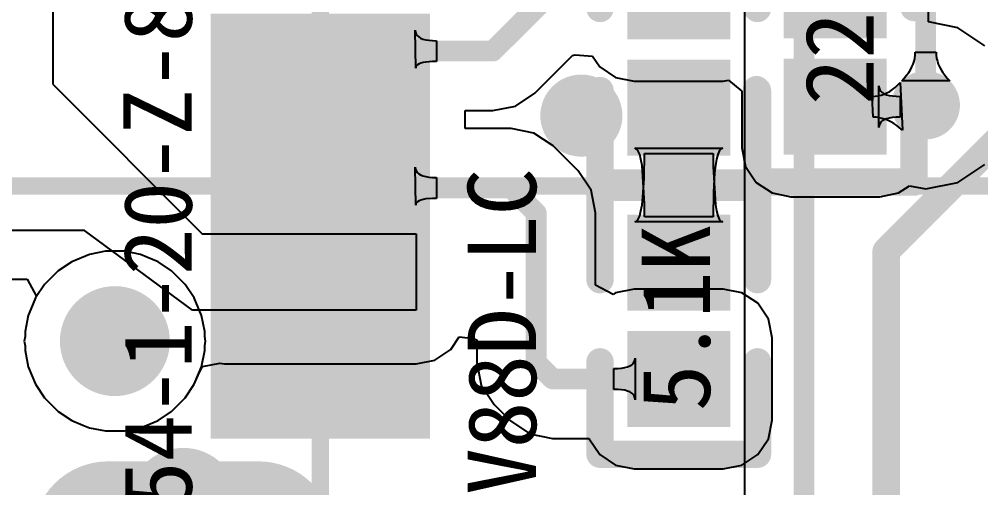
# Model space of a CAD drawing. Header units: millimetres. Extents: x -30 to 3.5, y -1.1 to 91.3.
# Drawn here: x -24.86 to -17.84, y 5.26 to 8.68 of the extents above; entities that cross this region are included whole.
import ezdxf

# ---------------------------------------------------------------- set-up
doc = ezdxf.new("R2010")
doc.units = ezdxf.units.MM
for name, color, linetype in [('BottomLayer', 5, 'Continuous'), ('BottomOverlay', 54, 'Continuous'), ('BottomSolder', 6, 'Continuous'), ('MultiLayer', 9, 'Continuous'), ('PadHoleLayer', 156, 'Continuous'), ('TopLayer', 1, 'Continuous'), ('TopOverlay', 2, 'Continuous'), ('TopPaste', 8, 'Continuous'), ('TopSolder', 216, 'Continuous'), ('ViaHoleLayer', 16, 'Continuous')]:
    doc.layers.add(name, color=color, linetype=linetype)

# ---------------------------------------------------------------- blocks, each defined once
blk = doc.blocks.new('TYPE__C3_0_6')
at = {"layer": 'BottomLayer', "const_width": 0.90000074}
blk.add_lwpolyline([(4.319998979999999, -0.4500016399999999), (4.319998979999999, -1.54999944)], dxfattribs=at)
at = {"layer": 'BottomLayer'}
for points, const_width in [([(4.09499816, -0.4500016399999999, 1), (4.5449998, -0.4500016399999999, 1)], 0.4499991), ([(4.09499816, -1.54999944, 1), (4.5449998, -1.54999944, 1)], 0.4499991), ([(2.7399996, -1.49999954, 1), (3.039999, -1.49999954, 1)], 0.2999994)]:
    blk.add_lwpolyline(points, format="xyb", close=True, dxfattribs=dict(at, const_width=const_width))
at = {"layer": 'BottomSolder', "const_width": 1.10320074}
blk.add_lwpolyline([(4.319998979999999, -0.4500016399999999), (4.319998979999999, -1.54999944)], dxfattribs=at)
at = {"layer": 'BottomSolder'}
for points, const_width in [([(4.04419816, -0.4500016399999999, 1), (4.595799799999999, -0.4500016399999999, 1)], 0.5515991), ([(4.04419816, -1.54999944, 1), (4.595799799999999, -1.54999944, 1)], 0.5515991), ([(2.6891996, -1.49999954, 1), (3.090799, -1.49999954, 1)], 0.4015993999999999)]:
    blk.add_lwpolyline(points, format="xyb", close=True, dxfattribs=dict(at, const_width=const_width))
at = {"layer": 'MultiLayer', "const_width": 0.90000074}
blk.add_lwpolyline([(4.319998979999999, -0.4500016399999999), (4.319998979999999, -1.54999944)], dxfattribs=at)
at = {"layer": 'MultiLayer'}
for points, const_width in [([(4.09499816, -0.4500016399999999, 1), (4.5449998, -0.4500016399999999, 1)], 0.4499991), ([(4.09499816, -1.54999944, 1), (4.5449998, -1.54999944, 1)], 0.4499991), ([(2.7399996, -1.49999954, 1), (3.039999, -1.49999954, 1)], 0.2999994)]:
    blk.add_lwpolyline(points, format="xyb", close=True, dxfattribs=dict(at, const_width=const_width))
at = {"layer": 'PadHoleLayer'}
for points, const_width in [([(4.06999948, -0.6999985999999999), (4.56999848, -0.6999985999999999, -1), (4.56999848, -1.30000248), (4.06999948, -1.30000248, -1)], 0.1999996), ([(2.7399996, -1.49999954, 1), (3.039999, -1.49999954, 1)], 0.2999994)]:
    blk.add_lwpolyline(points, format="xyb", close=True, dxfattribs=dict(at, const_width=const_width))
at = {"layer": 'TopLayer', "const_width": 0.90000074}
blk.add_lwpolyline([(4.319998979999999, -0.4500016399999999), (4.319998979999999, -1.54999944)], dxfattribs=at)
at = {"layer": 'TopLayer'}
for points, const_width in [([(4.09499816, -0.4500016399999999, 1), (4.5449998, -0.4500016399999999, 1)], 0.4499991), ([(4.09499816, -1.54999944, 1), (4.5449998, -1.54999944, 1)], 0.4499991), ([(2.7399996, -1.49999954, 1), (3.039999, -1.49999954, 1)], 0.2999994)]:
    blk.add_lwpolyline(points, format="xyb", close=True, dxfattribs=dict(at, const_width=const_width))
for points in [[(0.90000074, -0.6999985999999999), (0.90000074, 0.6999985999999999), (0.6000013399999999, -0.6999985999999999), (0.6000013399999999, 0.6999985999999999)], [(1.39999974, -0.6999985999999999), (1.39999974, 0.6999985999999999), (1.10000034, -0.6999985999999999), (1.10000034, 0.6999985999999999)], [(1.89999874, -0.6999985999999999), (1.89999874, 0.6999985999999999), (1.59999934, -0.6999985999999999), (1.59999934, 0.6999985999999999)], [(2.40000028, -0.6999985999999999), (2.40000028, 0.6999985999999999), (2.10000088, -0.6999985999999999), (2.10000088, 0.6999985999999999)], [(2.69999968, -0.6999985999999999), (2.69999968, 0.6999985999999999), (2.40000028, -0.6999985999999999), (2.40000028, 0.6999985999999999)], [(3.19999868, -0.6999985999999999), (3.19999868, 0.6999985999999999), (2.89999928, -0.6999985999999999), (2.89999928, 0.6999985999999999)], [(3.50000062, -0.6999985999999999), (3.50000062, 0.6999985999999999), (3.20000122, -0.6999985999999999), (3.20000122, 0.6999985999999999)]]:
    blk.add_solid(points, dxfattribs=at)
at = {"layer": 'TopOverlay', "const_width": 0.127}
blk.add_lwpolyline([(4.319998979999999, 0), (-4.319998979999999, 0)], dxfattribs=at)
at = {"layer": 'TopPaste'}
for points in [[(0.90000074, -0.6999985999999999), (0.90000074, 0.6999985999999999), (0.6000013399999999, -0.6999985999999999), (0.6000013399999999, 0.6999985999999999)], [(1.39999974, -0.6999985999999999), (1.39999974, 0.6999985999999999), (1.10000034, -0.6999985999999999), (1.10000034, 0.6999985999999999)], [(1.89999874, -0.6999985999999999), (1.89999874, 0.6999985999999999), (1.59999934, -0.6999985999999999), (1.59999934, 0.6999985999999999)], [(2.40000028, -0.6999985999999999), (2.40000028, 0.6999985999999999), (2.10000088, -0.6999985999999999), (2.10000088, 0.6999985999999999)], [(2.69999968, -0.6999985999999999), (2.69999968, 0.6999985999999999), (2.40000028, -0.6999985999999999), (2.40000028, 0.6999985999999999)], [(3.19999868, -0.6999985999999999), (3.19999868, 0.6999985999999999), (2.89999928, -0.6999985999999999), (2.89999928, 0.6999985999999999)], [(3.50000062, -0.6999985999999999), (3.50000062, 0.6999985999999999), (3.20000122, -0.6999985999999999), (3.20000122, 0.6999985999999999)]]:
    blk.add_solid(points, dxfattribs=at)
at = {"layer": 'TopSolder', "const_width": 1.10320074}
blk.add_lwpolyline([(4.319998979999999, -0.4500016399999999), (4.319998979999999, -1.54999944)], dxfattribs=at)
at = {"layer": 'TopSolder'}
for points, const_width in [([(4.04419816, -0.4500016399999999, 1), (4.595799799999999, -0.4500016399999999, 1)], 0.5515991), ([(4.04419816, -1.54999944, 1), (4.595799799999999, -1.54999944, 1)], 0.5515991), ([(2.6891996, -1.49999954, 1), (3.090799, -1.49999954, 1)], 0.4015993999999999)]:
    blk.add_lwpolyline(points, format="xyb", close=True, dxfattribs=dict(at, const_width=const_width))
for points in [[(1.00160074, -0.8015985999999998), (1.00160074, 0.8015985999999998), (0.49840134, -0.8015985999999998), (0.49840134, 0.8015985999999998)], [(1.50159974, -0.8015985999999998), (1.50159974, 0.8015985999999998), (0.9984003399999999, -0.8015985999999998), (0.9984003399999999, 0.8015985999999998)], [(2.00159874, -0.8015985999999998), (2.00159874, 0.8015985999999998), (1.49839934, -0.8015985999999998), (1.49839934, 0.8015985999999998)], [(2.50160028, -0.8015985999999998), (2.50160028, 0.8015985999999998), (1.99840088, -0.8015985999999998), (1.99840088, 0.8015985999999998)], [(2.80159968, -0.8015985999999998), (2.80159968, 0.8015985999999998), (2.29840028, -0.8015985999999998), (2.29840028, 0.8015985999999998)], [(3.30159868, -0.8015985999999998), (3.30159868, 0.8015985999999998), (2.79839928, -0.8015985999999998), (2.79839928, 0.8015985999999998)], [(3.60160062, -0.8015985999999998), (3.60160062, 0.8015985999999998), (3.09840122, -0.8015985999999998), (3.09840122, 0.8015985999999998)]]:
    blk.add_solid(points, dxfattribs=at)
blk = doc.blocks.new('LC_0402_R_12')
at = {"layer": 'TopLayer'}
for points in [[(-0.72499728, -0.32500062), (-0.12499848, -0.32500062), (-0.72499728, 0.32500062), (-0.12499848, 0.32500062)], [(0.12500356, -0.32500062), (0.72500236, -0.32500062), (0.12500356, 0.32500062), (0.72500236, 0.32500062)]]:
    blk.add_solid(points, dxfattribs=at)
at = {"layer": 'TopOverlay', "const_width": 0.1999996}
for points in [[(-0.9749993199999999, 0.57499758), (-0.2999994, 0.57499758)], [(-0.9749993199999999, 0.57499758), (-0.9749993199999999, -0.5750026599999999)], [(0.2999994, 0.57499758), (0.9749993199999999, 0.57499758)], [(0.9749993199999999, 0.57499758), (0.9749993199999999, -0.5750026599999999)], [(-0.9749993199999999, -0.5750026599999999), (-0.2999994, -0.5750026599999999)], [(0.2999994, -0.5750026599999999), (0.9749993199999999, -0.5750026599999999)]]:
    blk.add_lwpolyline(points, dxfattribs=at)
at = {"layer": 'TopOverlay', "const_width": 0.0999998}
for points in [[(-1.02499922, 0.57499758, 1), (-0.9249994199999999, 0.57499758, 1)], [(-1.02499922, 0.57499758, 1), (-0.9249994199999999, 0.57499758, 1)], [(-0.3499993, 0.57499758, 1), (-0.2499995, 0.57499758, 1)], [(0.2499995, 0.57499758, 1), (0.3499993, 0.57499758, 1)], [(0.9249994199999999, 0.57499758, 1), (1.02499922, 0.57499758, 1)], [(0.9249994199999999, 0.57499758, 1), (1.02499922, 0.57499758, 1)], [(-1.02499922, -0.5750026599999999, 1), (-0.9249994199999999, -0.5750026599999999, 1)], [(-1.02499922, -0.5750026599999999, 1), (-0.9249994199999999, -0.5750026599999999, 1)], [(-0.3499993, -0.5750026599999999, 1), (-0.2499995, -0.5750026599999999, 1)], [(0.2499995, -0.5750026599999999, 1), (0.3499993, -0.5750026599999999, 1)], [(0.9249994199999999, -0.5750026599999999, 1), (1.02499922, -0.5750026599999999, 1)], [(0.9249994199999999, -0.5750026599999999, 1), (1.02499922, -0.5750026599999999, 1)]]:
    blk.add_lwpolyline(points, format="xyb", close=True, dxfattribs=at)
at = {"layer": 'TopPaste'}
for points in [[(-0.72499728, -0.32500062), (-0.12499848, -0.32500062), (-0.72499728, 0.32500062), (-0.12499848, 0.32500062)], [(0.12500356, -0.32500062), (0.72500236, -0.32500062), (0.12500356, 0.32500062), (0.72500236, 0.32500062)]]:
    blk.add_solid(points, dxfattribs=at)
at = {"layer": 'TopSolder'}
for points in [[(-0.7757972799999999, -0.37580062), (-0.07419848, -0.37580062), (-0.7757972799999999, 0.37580062), (-0.07419848, 0.37580062)], [(0.07420356, -0.37580062), (0.7758023599999999, -0.37580062), (0.07420356, 0.37580062), (0.7758023599999999, 0.37580062)]]:
    blk.add_solid(points, dxfattribs=at)
blk = doc.blocks.new('LC_0402_R_17')
at = {"layer": 'TopLayer'}
for points in [[(-0.72499728, -0.32500062), (-0.12499848, -0.32500062), (-0.72499728, 0.32500062), (-0.12499848, 0.32500062)], [(0.12500356, -0.32500062), (0.72500236, -0.32500062), (0.12500356, 0.32500062), (0.72500236, 0.32500062)]]:
    blk.add_solid(points, dxfattribs=at)
at = {"layer": 'TopOverlay', "const_width": 0.1999996}
for points in [[(-0.2999994, 0.57499758), (-0.9749993199999999, 0.57499758)], [(-0.9749993199999999, -0.5750026599999999), (-0.9749993199999999, 0.57499758)], [(0.9749993199999999, 0.57499758), (0.2999994, 0.57499758)], [(0.9749993199999999, -0.5750026599999999), (0.9749993199999999, 0.57499758)], [(-0.2999994, -0.5750026599999999), (-0.9749993199999999, -0.5750026599999999)], [(0.9749993199999999, -0.5750026599999999), (0.2999994, -0.5750026599999999)]]:
    blk.add_lwpolyline(points, dxfattribs=at)
at = {"layer": 'TopOverlay', "const_width": 0.0999998}
for points in [[(-1.02499922, 0.57499758, 1), (-0.9249994199999999, 0.57499758, 1)], [(-1.02499922, 0.57499758, 1), (-0.9249994199999999, 0.57499758, 1)], [(-0.3499993, 0.57499758, 1), (-0.2499995, 0.57499758, 1)], [(0.2499995, 0.57499758, 1), (0.3499993, 0.57499758, 1)], [(0.9249994199999999, 0.57499758, 1), (1.02499922, 0.57499758, 1)], [(0.9249994199999999, 0.57499758, 1), (1.02499922, 0.57499758, 1)], [(-1.02499922, -0.5750026599999999, 1), (-0.9249994199999999, -0.5750026599999999, 1)], [(-1.02499922, -0.5750026599999999, 1), (-0.9249994199999999, -0.5750026599999999, 1)], [(-0.3499993, -0.5750026599999999, 1), (-0.2499995, -0.5750026599999999, 1)], [(0.2499995, -0.5750026599999999, 1), (0.3499993, -0.5750026599999999, 1)], [(0.9249994199999999, -0.5750026599999999, 1), (1.02499922, -0.5750026599999999, 1)], [(0.9249994199999999, -0.5750026599999999, 1), (1.02499922, -0.5750026599999999, 1)]]:
    blk.add_lwpolyline(points, format="xyb", close=True, dxfattribs=at)
at = {"layer": 'TopPaste'}
for points in [[(-0.72499728, -0.32500062), (-0.12499848, -0.32500062), (-0.72499728, 0.32500062), (-0.12499848, 0.32500062)], [(0.12500356, -0.32500062), (0.72500236, -0.32500062), (0.12500356, 0.32500062), (0.72500236, 0.32500062)]]:
    blk.add_solid(points, dxfattribs=at)
at = {"layer": 'TopSolder'}
for points in [[(-0.7757972799999999, -0.37580062), (-0.07419848, -0.37580062), (-0.7757972799999999, 0.37580062), (-0.07419848, 0.37580062)], [(0.07420356, -0.37580062), (0.7758023599999999, -0.37580062), (0.07420356, 0.37580062), (0.7758023599999999, 0.37580062)]]:
    blk.add_solid(points, dxfattribs=at)
blk = doc.blocks.new('18650_BATTERY_B_27')
at = {"layer": 'BottomOverlay', "const_width": 0.127}
blk.add_lwpolyline([(0, -21.00000118), (0, 0)], dxfattribs=at)
blk = doc.blocks.new('LC_0402_R_36')
at = {"layer": 'TopLayer'}
for points in [[(-0.72499728, -0.32500062), (-0.12499848, -0.32500062), (-0.72499728, 0.32500062), (-0.12499848, 0.32500062)], [(0.12500356, -0.32500062), (0.72500236, -0.32500062), (0.12500356, 0.32500062), (0.72500236, 0.32500062)]]:
    blk.add_solid(points, dxfattribs=at)
at = {"layer": 'TopOverlay', "const_width": 0.1999996}
for points in [[(-0.2999994, 0.57499758), (-0.9749993199999999, 0.57499758)], [(-0.9749993199999999, -0.5750026599999999), (-0.9749993199999999, 0.57499758)], [(0.9749993199999999, 0.57499758), (0.2999994, 0.57499758)], [(0.9749993199999999, -0.5750026599999999), (0.9749993199999999, 0.57499758)], [(-0.2999994, -0.5750026599999999), (-0.9749993199999999, -0.5750026599999999)], [(0.9749993199999999, -0.5750026599999999), (0.2999994, -0.5750026599999999)]]:
    blk.add_lwpolyline(points, dxfattribs=at)
at = {"layer": 'TopOverlay', "const_width": 0.0999998}
for points in [[(-1.02499922, 0.57499758, 1), (-0.9249994199999999, 0.57499758, 1)], [(-1.02499922, 0.57499758, 1), (-0.9249994199999999, 0.57499758, 1)], [(-0.3499993, 0.57499758, 1), (-0.2499995, 0.57499758, 1)], [(0.2499995, 0.57499758, 1), (0.3499993, 0.57499758, 1)], [(0.9249994199999999, 0.57499758, 1), (1.02499922, 0.57499758, 1)], [(0.9249994199999999, 0.57499758, 1), (1.02499922, 0.57499758, 1)], [(-1.02499922, -0.5750026599999999, 1), (-0.9249994199999999, -0.5750026599999999, 1)], [(-1.02499922, -0.5750026599999999, 1), (-0.9249994199999999, -0.5750026599999999, 1)], [(-0.3499993, -0.5750026599999999, 1), (-0.2499995, -0.5750026599999999, 1)], [(0.2499995, -0.5750026599999999, 1), (0.3499993, -0.5750026599999999, 1)], [(0.9249994199999999, -0.5750026599999999, 1), (1.02499922, -0.5750026599999999, 1)], [(0.9249994199999999, -0.5750026599999999, 1), (1.02499922, -0.5750026599999999, 1)]]:
    blk.add_lwpolyline(points, format="xyb", close=True, dxfattribs=at)
at = {"layer": 'TopPaste'}
for points in [[(-0.72499728, -0.32500062), (-0.12499848, -0.32500062), (-0.72499728, 0.32500062), (-0.12499848, 0.32500062)], [(0.12500356, -0.32500062), (0.72500236, -0.32500062), (0.12500356, 0.32500062), (0.72500236, 0.32500062)]]:
    blk.add_solid(points, dxfattribs=at)
at = {"layer": 'TopSolder'}
for points in [[(-0.7757972799999999, -0.37580062), (-0.07419848, -0.37580062), (-0.7757972799999999, 0.37580062), (-0.07419848, 0.37580062)], [(0.07420356, -0.37580062), (0.7758023599999999, -0.37580062), (0.07420356, 0.37580062), (0.7758023599999999, 0.37580062)]]:
    blk.add_solid(points, dxfattribs=at)

msp = doc.modelspace()

# ---------------------------------------------------------------- linework, layer by layer
at = {"layer": 'BottomLayer'}
for p, q in [((-19.56054508, 12.192), (-19.56054508, 3.37632548)), ((-18.31418994, 8.41760318), (-18.31320188, 8.439967880000001)), ((-18.31320188, 8.439967880000001), (-18.16119812, 8.439967880000001)), ((-18.16119812, 8.439967880000001), (-18.16021006, 8.41760318)), ((-18.32904132, 8.352381059999999), (-18.32210966, 8.37381104)), ((-18.32210966, 8.37381104), (-18.31716174, 8.395550899999998)), ((-18.31716174, 8.395550899999998), (-18.31418994, 8.41760318)), ((-18.16021006, 8.41760318), (-18.15723826, 8.395550899999998)), ((-18.15723826, 8.395550899999998), (-18.15229034, 8.37381104)), ((-18.15229034, 8.37381104), (-18.14535868, 8.352381059999999)), ((-18.37655964, 8.26977264), (-18.3617108, 8.28995802)), ((-18.3617108, 8.28995802), (-18.34884062, 8.31045582)), ((-18.34884062, 8.31045582), (-18.33795164, 8.331263499999999)), ((-18.33795164, 8.331263499999999), (-18.32904132, 8.352381059999999)), ((-18.14535868, 8.352381059999999), (-18.13644836, 8.331263499999999)), ((-18.13644836, 8.331263499999999), (-18.12555938, 8.31045582)), ((-18.12555938, 8.31045582), (-18.1126892, 8.28995802)), ((-18.1126892, 8.28995802), (-18.09784036, 8.26977264)), ((-18.41220092, 8.2303366), (-18.39338968, 8.24989968)), ((-18.06219908, 8.2303366), (-18.41220092, 8.2303366)), ((-18.39338968, 8.24989968), (-18.37655964, 8.26977264)), ((-18.09784036, 8.26977264), (-18.08101032, 8.24989968)), ((-18.08101032, 8.24989968), (-18.06219908, 8.2303366)), ((-24.3450745, 6.960793799999999), (-24.47370772, 6.90751476)), ((-24.22802114, 6.984077979999999), (-24.3450745, 6.960793799999999)), ((-24.08877834, 6.984077979999999), (-24.22802114, 6.984077979999999)), ((-23.97172498, 6.960793799999999), (-24.08877834, 6.984077979999999)), ((-23.92491024, 6.9414009), (-23.97172498, 6.960793799999999)), ((-24.47370772, 6.90751476), (-24.57294552, 6.841205519999999)), ((-23.84309176, 6.90751476), (-23.92491024, 6.9414009)), ((-23.7438565, 6.841210599999999), (-23.84309176, 6.90751476)), ((-24.57295314, 6.841202979999999), (-24.67140862, 6.74274496)), ((-24.57294552, 6.841205519999999), (-24.57295314, 6.841202979999999)), ((-23.64539848, 6.74275512), (-23.7438565, 6.841210599999999)), ((-24.67140862, 6.74274496), (-24.73771278, 6.643509699999999)), ((-23.64539594, 6.742747499999999), (-23.64539848, 6.74275512)), ((-23.5790867, 6.643509699999999), (-23.64539594, 6.742747499999999)), ((-24.73771278, 6.643509699999999), (-24.77159892, 6.56169122)), ((-23.52580766, 6.514876479999999), (-23.5790867, 6.643509699999999)), ((-24.77159892, 6.56169122), (-24.79099182, 6.514876479999999)), ((-24.79099182, 6.514876479999999), (-24.814276, 6.39782312)), ((-23.50252348, 6.39781804), (-23.52580766, 6.514876479999999)), ((-24.814276, 6.39782312), (-24.814276, 6.362677139999999)), ((-23.50252348, 6.362677139999999), (-23.50252348, 6.39781804)), ((-24.814276, 6.362677139999999), (-24.821134, 6.328201719999999)), ((-24.821134, 6.328201719999999), (-24.814276, 6.293726299999999)), ((-23.49566548, 6.328201719999999), (-23.50252348, 6.362677139999999)), ((-23.50252348, 6.293726299999999), (-23.49566548, 6.328201719999999)), ((-24.814276, 6.293726299999999), (-24.814276, 6.2585854)), ((-24.814276, 6.2585854), (-24.79099182, 6.141526959999999)), ((-23.52580766, 6.141526959999999), (-23.50252348, 6.25858032)), ((-23.50252348, 6.25858032), (-23.50252348, 6.293726299999999)), ((-24.79099182, 6.141526959999999), (-24.73771278, 6.01289374)), ((-23.54520056, 6.09471222), (-23.52580766, 6.141526959999999)), ((-23.5790867, 6.01289374), (-23.54520056, 6.09471222)), ((-24.73771278, 6.01289374), (-24.67140354, 5.91365594)), ((-23.64539086, 5.91365848), (-23.5790867, 6.01289374)), ((-24.67140354, 5.91365594), (-24.671401, 5.913648319999999)), ((-24.671401, 5.913648319999999), (-24.57294298, 5.81519284)), ((-23.74384634, 5.81520046), (-23.64539086, 5.91365848)), ((-24.57294298, 5.81519284), (-24.47370772, 5.74888868)), ((-23.84309176, 5.74888868), (-23.74385396, 5.81519792)), ((-23.74385396, 5.81519792), (-23.74384634, 5.81520046)), ((-24.47370772, 5.74888868), (-24.39188924, 5.71500254)), ((-24.39188924, 5.71500254), (-24.3450745, 5.69560964)), ((-24.3450745, 5.69560964), (-24.22802114, 5.67232546)), ((-24.08877834, 5.67232546), (-23.97172498, 5.69560964)), ((-23.97172498, 5.69560964), (-23.84309176, 5.74888868)), ((-24.22802114, 5.67232546), (-24.08877834, 5.67232546))]:
    msp.add_line(p, q, dxfattribs=at)
for points, const_width in [([(-19.1262, 2.9464), (-19.1262, 12.192)], 0.15200122), ([(-18.2372, 8.0518), (-18.2372, 11.9452771)], 0.15200122), ([(-18.5262012, 6.98498476), (-17.6022, 7.90898596)], 0.1999996), ([(-18.5262012, 0.9240012), (-18.5262012, 6.98498476)], 0.1999996)]:
    msp.add_lwpolyline(points, dxfattribs=dict(at, const_width=const_width))
for points, const_width in [([(-18.36219848, 8.0518, 1), (-18.11220152, 8.0518, 1)], 0.2499995), ([(-20.9017997, 7.9756, 1), (-20.6018003, 7.9756, 1)], 0.2999994), ([(-18.27520094, 8.0518, 1), (-18.19919906, 8.0518, 1)], 0.07599934), ([(-18.5762011, 6.98498476, 1), (-18.4762013, 6.98498476, 1)], 0.0999998), ([(-18.5762011, 6.98498476, 1), (-18.4762013, 6.98498476, 1)], 0.0999998)]:
    msp.add_lwpolyline(points, format="xyb", close=True, dxfattribs=dict(at, const_width=const_width))
at = {"layer": 'MultiLayer'}
for points, const_width in [([(-18.36219848, 8.0518, 1), (-18.11220152, 8.0518, 1)], 0.2499995), ([(-20.9017997, 7.9756, 1), (-20.6018003, 7.9756, 1)], 0.2999994)]:
    msp.add_lwpolyline(points, format="xyb", close=True, dxfattribs=dict(at, const_width=const_width))
at = {"layer": 'TopLayer'}
for p, q in [((-24.6126, 10.414), (-24.61259746, 8.2042)), ((-18.21574208, 8.65928672), (-18.21574208, 9.1899994)), ((-18.00309074, 8.616988099999999), (-18.21574208, 8.65928672)), ((-21.96170106, 8.32149974), (-21.96474906, 8.598799159999999)), ((-21.96474906, 8.598799159999999), (-21.96304726, 8.58435926)), ((-21.96304726, 8.58435926), (-21.95827968, 8.571438279999999)), ((-21.95827968, 8.571438279999999), (-21.95044378, 8.56003876)), ((-17.8046253, 8.4843747), (-18.00309074, 8.616988099999999)), ((-21.95044378, 8.56003876), (-21.93953956, 8.550158159999999)), ((-21.93953956, 8.550158159999999), (-21.92556956, 8.54179902)), ((-21.92556956, 8.54179902), (-21.90853124, 8.5349588)), ((-21.90853124, 8.5349588), (-21.8884246, 8.5296375)), ((-21.8884246, 8.5296375), (-21.86524964, 8.525837659999999)), ((-21.86524964, 8.525837659999999), (-21.8390089, 8.52355928)), ((-21.8390089, 8.52355928), (-21.80969984, 8.522797279999999)), ((-21.80969984, 8.522797279999999), (-21.80969984, 8.370798599999999)), ((-21.92370012, 8.358471980000001), (-21.93738056, 8.35304908)), ((-21.90698184, 8.36290936), (-21.92370012, 8.358471980000001)), ((-21.88722064, 8.36636122), (-21.90698184, 8.36290936)), ((-21.83857964, 8.3703033), (-21.88722064, 8.36636122)), ((-21.80969984, 8.370798599999999), (-21.83857964, 8.3703033)), ((-21.09107288, 8.13966876), (-20.81546002, 8.41528162)), ((-20.81546002, 8.41528162), (-20.79747936, 8.419972999999999)), ((-20.79747936, 8.419972999999999), (-20.67091878, 8.4101559)), ((-20.67091878, 8.4101559), (-20.61793692, 8.33086218)), ((-21.96018214, 8.33086726), (-21.96170106, 8.32149974)), ((-21.9556203, 8.33924672), (-21.96018214, 8.33086726)), ((-21.94802062, 8.34664066), (-21.9556203, 8.33924672)), ((-21.93738056, 8.35304908), (-21.94802062, 8.34664066)), ((-20.61793692, 8.33086218), (-20.50216372, 8.253506479999999)), ((-20.50216372, 8.253506479999999), (-20.36560062, 8.226341179999999)), ((-20.36560062, 8.226341179999999), (-19.71559938, 8.226341179999999)), ((-19.71559938, 8.226341179999999), (-19.67763146, 8.233892599999999)), ((-19.67763146, 8.233892599999999), (-19.57945792, 8.153323799999999)), ((-18.44224658, 8.1987644), (-18.42379602, 8.21817762)), ((-18.42379602, 8.21817762), (-18.40727586, 7.86856694)), ((-24.61259746, 8.2042), (-23.52040254, 7.11199746)), ((-19.57945792, 8.153323799999999), (-19.57945792, 7.73999976)), ((-18.57894684, 7.88799794), (-18.57894684, 8.19200038)), ((-18.57894684, 8.19200038), (-18.57739744, 8.177560479999999)), ((-18.57739744, 8.177560479999999), (-18.57274416, 8.1646395)), ((-18.57274416, 8.1646395), (-18.56499208, 8.153239979999999)), ((-18.56499208, 8.153239979999999), (-18.55413866, 8.14335938)), ((-18.52060304, 8.14154328), (-18.5003313, 8.152782779999999)), ((-18.5003313, 8.152782779999999), (-18.48051168, 8.16606698)), ((-18.48051168, 8.16606698), (-18.4611518, 8.18139334)), ((-18.4611518, 8.18139334), (-18.44224658, 8.1987644)), ((-21.23198446, 8.045516039999999), (-21.09107288, 8.13966876)), ((-18.62881466, 8.11600104), (-18.606262, 8.11702212)), ((-18.6212734, 7.96399728), (-18.62881466, 8.11600104)), ((-18.606262, 8.11702212), (-18.58416146, 8.1200879)), ((-18.58416146, 8.1200879), (-18.56252066, 8.12519584)), ((-18.56252066, 8.12519584), (-18.54133452, 8.13234848)), ((-18.55413866, 8.14335938), (-18.5401839, 8.13500024)), ((-18.54133452, 8.13234848), (-18.52060304, 8.14154328)), ((-18.5401839, 8.13500024), (-18.52313034, 8.12816002)), ((-18.52313034, 8.12816002), (-18.5029729, 8.122838719999999)), ((-18.5029729, 8.122838719999999), (-18.47971412, 8.11903888)), ((-18.47971412, 8.11903888), (-18.45335654, 8.1167605)), ((-18.45335654, 8.1167605), (-18.42389762, 8.11600104)), ((-18.42389762, 8.11600104), (-18.42389762, 7.96399728)), ((-21.6015443, 7.881145019999999), (-21.6015443, 8.01245286)), ((-21.6015443, 8.01245286), (-21.39820206, 8.01245286)), ((-21.39820206, 8.01245286), (-21.23198446, 8.045516039999999)), ((-18.59911952, 7.96304478), (-18.6212734, 7.96399728)), ((-18.57713328, 7.960182199999999), (-18.59911952, 7.96304478)), ((-18.55531722, 7.95540954), (-18.57713328, 7.960182199999999)), ((-18.55413866, 7.93663894), (-18.56499208, 7.926758339999999)), ((-18.53366626, 7.94872934), (-18.55531722, 7.95540954)), ((-18.5401839, 7.94499808), (-18.55413866, 7.93663894)), ((-18.52313034, 7.9518383), (-18.5401839, 7.94499808)), ((-18.5121804, 7.9401416), (-18.53366626, 7.94872934)), ((-18.5029729, 7.9571596), (-18.52313034, 7.9518383)), ((-18.49086472, 7.929643779999999), (-18.5121804, 7.9401416)), ((-18.47971412, 7.96095944), (-18.5029729, 7.9571596)), ((-18.45335654, 7.96323782), (-18.47971412, 7.96095944)), ((-18.42389762, 7.96399728), (-18.45335654, 7.96323782)), ((-21.26439994, 7.881145019999999), (-21.6015443, 7.881145019999999)), ((-21.09818234, 7.84808184), (-21.26439994, 7.881145019999999)), ((-18.57739744, 7.902437839999999), (-18.57894684, 7.88799794)), ((-18.57274416, 7.91535882), (-18.57739744, 7.902437839999999)), ((-18.56499208, 7.926758339999999), (-18.57274416, 7.91535882)), ((-18.46971668, 7.917238419999999), (-18.49086472, 7.929643779999999)), ((-18.44873628, 7.90292298), (-18.46971668, 7.917238419999999)), ((-18.42792098, 7.886699999999999), (-18.44873628, 7.90292298)), ((-18.40727586, 7.86856694), (-18.42792098, 7.886699999999999)), ((-20.95727076, 7.75392912), (-21.09818234, 7.84808184)), ((-20.77487082, 7.57152918), (-20.95727076, 7.75392912)), ((-20.34867914, 7.731495839999999), (-20.36230116, 7.736497099999999)), ((-20.36230116, 7.736497099999999), (-19.71889884, 7.736497099999999)), ((-20.33648968, 7.71649714), (-20.34867914, 7.731495839999999)), ((-19.7325234, 7.731495839999999), (-19.74471286, 7.71649714)), ((-19.71889884, 7.736497099999999), (-19.7325234, 7.731495839999999)), ((-19.57945792, 7.73999976), (-19.55229262, 7.60343666)), ((-20.32573532, 7.691495919999999), (-20.33648968, 7.71649714)), ((-20.31641606, 7.65649726), (-20.32573532, 7.691495919999999)), ((-20.30852936, 7.61149608), (-20.31641606, 7.65649726)), ((-20.29347224, 7.51870226), (-20.29060458, 7.6987019)), ((-20.29060458, 7.6987019), (-19.79060558, 7.6987019)), ((-19.79060558, 7.6987019), (-19.7898893, 7.60370336)), ((-19.76479156, 7.65649726), (-19.77267826, 7.61149608)), ((-19.75546976, 7.691495919999999), (-19.76479156, 7.65649726)), ((-19.74471286, 7.71649714), (-19.75546976, 7.691495919999999)), ((-21.96170106, 7.32150174), (-21.96474906, 7.59880116)), ((-21.96474906, 7.59880116), (-21.96304726, 7.58436126)), ((-21.96304726, 7.58436126), (-21.95827968, 7.57144028)), ((-20.29132086, 7.331496639999999), (-20.30852936, 7.61149608)), ((-19.7898893, 7.60370336), (-19.7726808, 7.32370392)), ((-19.77267826, 7.61149608), (-19.7791324, 7.556497459999999)), ((-19.55229262, 7.60343666), (-19.47493692, 7.487663459999999)), ((-18.00309074, 7.4866119), (-17.8046253, 7.619225299999999)), ((-21.95827968, 7.57144028), (-21.95044378, 7.56004076)), ((-21.95044378, 7.56004076), (-21.93953956, 7.55016016)), ((-21.93953956, 7.55016016), (-21.92556956, 7.541801019999999)), ((-21.92556956, 7.541801019999999), (-21.90853124, 7.5349608)), ((-21.90853124, 7.5349608), (-21.8884246, 7.529639499999999)), ((-21.8884246, 7.529639499999999), (-21.86524964, 7.52583966)), ((-21.86524964, 7.52583966), (-21.8390089, 7.52356128)), ((-21.8390089, 7.52356128), (-21.80969984, 7.52279928)), ((-21.80969984, 7.52279928), (-21.80969984, 7.370800599999999)), ((-20.6807181, 7.430617600000001), (-20.77487082, 7.57152918)), ((-20.30207776, 7.378702539999999), (-20.29347224, 7.51870226)), ((-19.7791324, 7.556497459999999), (-19.78773792, 7.416497739999999)), ((-19.47493692, 7.487663459999999), (-19.35916372, 7.41030776)), ((-18.43603628, 7.41030776), (-18.35612534, 7.4637011)), ((-18.35612534, 7.4637011), (-18.2372, 7.440046079999999)), ((-18.2372, 7.440046079999999), (-18.00309074, 7.4866119)), ((-20.64765492, 7.264399999999999), (-20.6807181, 7.430617600000001)), ((-20.30852936, 7.32370392), (-20.30207776, 7.378702539999999)), ((-19.78773792, 7.416497739999999), (-19.79060558, 7.236498099999999)), ((-19.35916372, 7.41030776), (-19.22260062, 7.38314246)), ((-19.22260062, 7.38314246), (-18.57259938, 7.38314246)), ((-18.57259938, 7.38314246), (-18.43603628, 7.41030776)), ((-21.96018214, 7.33086926), (-21.96170106, 7.32150174)), ((-21.9556203, 7.33924872), (-21.96018214, 7.33086926)), ((-21.94802062, 7.34664266), (-21.9556203, 7.33924872)), ((-21.93738056, 7.353051079999999), (-21.94802062, 7.34664266)), ((-21.92370012, 7.358473979999999), (-21.93738056, 7.353051079999999)), ((-21.90698184, 7.362911359999999), (-21.92370012, 7.358473979999999)), ((-21.88722064, 7.366363219999999), (-21.90698184, 7.362911359999999)), ((-21.83857964, 7.3703053), (-21.88722064, 7.366363219999999)), ((-21.80969984, 7.370800599999999), (-21.83857964, 7.3703053)), ((-20.31641606, 7.27870274), (-20.30852936, 7.32370392)), ((-20.29060458, 7.236498099999999), (-20.29132086, 7.331496639999999)), ((-19.7726808, 7.32370392), (-19.7647941, 7.27870274)), ((-20.64765492, 6.73722808), (-20.64765492, 7.264399999999999)), ((-20.33649476, 7.218702859999999), (-20.32573786, 7.243704080000001)), ((-20.32573786, 7.243704080000001), (-20.31641606, 7.27870274)), ((-19.79060558, 7.236498099999999), (-20.29060458, 7.236498099999999)), ((-19.7647941, 7.27870274), (-19.7554723, 7.243704080000001)), ((-19.7554723, 7.243704080000001), (-19.7447154, 7.218702859999999)), ((-20.36230624, 7.198702899999999), (-20.34868168, 7.203704159999999)), ((-19.71890392, 7.198702899999999), (-20.36230624, 7.198702899999999)), ((-20.34868168, 7.203704159999999), (-20.33649476, 7.218702859999999)), ((-19.7447154, 7.218702859999999), (-19.73252848, 7.203704159999999)), ((-19.73252848, 7.203704159999999), (-19.71890392, 7.198702899999999)), ((-24.3795804, 7.13739492), (-26.5938, 7.13739492)), ((-23.5921804, 6.55319746), (-24.3795804, 7.13739492)), ((-23.52040254, 7.11199746), (-21.95829746, 7.112002539999999)), ((-21.95829746, 7.112002539999999), (-21.95829746, 6.553199999999999)), ((-26.5938, 6.780537619999999), (-24.79889884, 6.780537619999999)), ((-24.79889884, 6.780537619999999), (-24.73101226, 6.65353762)), ((-20.52065492, 6.669341499999999), (-20.64765492, 6.73722808)), ((-20.5021688, 6.681693519999999), (-20.52065492, 6.669341499999999)), ((-20.3656057, 6.708858819999999), (-20.5021688, 6.681693519999999)), ((-19.71560446, 6.708858819999999), (-20.3656057, 6.708858819999999)), ((-19.57904136, 6.681693519999999), (-19.71560446, 6.708858819999999)), ((-19.46326816, 6.60433782), (-19.57904136, 6.681693519999999)), ((-24.73771278, 6.643509699999999), (-24.77159892, 6.56169122)), ((-24.73101226, 6.65353762), (-24.73771278, 6.643509699999999)), ((-19.38591246, 6.488564619999999), (-19.46326816, 6.60433782)), ((-24.77159892, 6.56169122), (-24.79099182, 6.514876479999999)), ((-21.95829746, 6.553199999999999), (-23.5921804, 6.55319746)), ((-24.79099182, 6.514876479999999), (-24.814276, 6.39782312)), ((-19.35874716, 6.352001519999999), (-19.38591246, 6.488564619999999)), ((-24.814276, 6.39782312), (-24.814276, 6.362677139999999)), ((-24.814276, 6.362677139999999), (-24.821134, 6.328201719999999)), ((-24.821134, 6.328201719999999), (-24.814276, 6.293726299999999)), ((-21.7060653, 6.26586504), (-21.64334508, 6.359733279999999)), ((-21.64334508, 6.359733279999999), (-21.54060208, 6.34789688)), ((-21.54060208, 6.34789688), (-21.51634508, 6.3386081)), ((-21.51634508, 6.3386081), (-21.51634508, 6.172199999999999)), ((-19.35874716, 5.75200272), (-19.35874716, 6.352001519999999)), ((-24.814276, 6.293726299999999), (-24.814276, 6.2585854)), ((-24.814276, 6.2585854), (-24.79099182, 6.141526959999999)), ((-21.8218385, 6.18850934), (-21.7060653, 6.26586504)), ((-21.9584016, 6.161344039999999), (-21.8218385, 6.18850934)), ((-20.36546092, 6.17664246), (-20.36080764, 6.18956344)), ((-20.36080764, 6.18956344), (-20.35925824, 6.20400334)), ((-20.35925824, 6.20400334), (-20.35925824, 5.900000899999999)), ((-24.79099182, 6.141526959999999), (-24.73771278, 6.01289374)), ((-23.551261, 6.080074199999999), (-23.51862708, 6.142929039999999)), ((-23.51862708, 6.142929039999999), (-23.39108352, 6.16784644)), ((-23.39108352, 6.16784644), (-23.3583988, 6.161344039999999)), ((-23.3583988, 6.161344039999999), (-21.9584016, 6.161344039999999)), ((-21.51634508, 6.172199999999999), (-21.4832819, 6.0059824)), ((-20.51430746, 6.128004), (-20.48484854, 6.12876346)), ((-20.51430746, 5.976000239999999), (-20.51430746, 6.128004)), ((-20.48484854, 6.12876346), (-20.45849096, 6.13104184)), ((-20.45849096, 6.13104184), (-20.43523218, 6.13484168)), ((-20.43523218, 6.13484168), (-20.41507474, 6.140162979999999)), ((-20.41507474, 6.140162979999999), (-20.39802118, 6.147003199999999)), ((-20.39802118, 6.147003199999999), (-20.38406642, 6.15536234)), ((-20.38406642, 6.15536234), (-20.373213, 6.16524294)), ((-20.373213, 6.16524294), (-20.36546092, 6.17664246)), ((-23.5790867, 6.01289374), (-23.551261, 6.080074199999999)), ((-24.73771278, 6.01289374), (-24.67140354, 5.91365594)), ((-23.64539086, 5.91365848), (-23.5790867, 6.01289374)), ((-21.4832819, 6.0059824), (-21.38912918, 5.86507082)), ((-20.48484854, 5.97524078), (-20.51430746, 5.976000239999999)), ((-20.45849096, 5.9729624), (-20.48484854, 5.97524078)), ((-20.43523218, 5.96916256), (-20.45849096, 5.9729624)), ((-20.41507474, 5.96384126), (-20.43523218, 5.96916256)), ((-24.67140354, 5.91365594), (-24.671401, 5.913648319999999)), ((-24.671401, 5.913648319999999), (-24.57294298, 5.81519284)), ((-23.74384634, 5.81520046), (-23.64539086, 5.91365848)), ((-20.39802118, 5.95700104), (-20.41507474, 5.96384126)), ((-20.38406642, 5.9486419), (-20.39802118, 5.95700104)), ((-20.373213, 5.938761299999999), (-20.38406642, 5.9486419)), ((-20.36546092, 5.92736178), (-20.373213, 5.938761299999999)), ((-20.36080764, 5.914440799999999), (-20.36546092, 5.92736178)), ((-20.35925824, 5.900000899999999), (-20.36080764, 5.914440799999999)), ((-21.38912918, 5.86507082), (-21.26893638, 5.744880559999999)), ((-24.57294298, 5.81519284), (-24.47370772, 5.74888868)), ((-23.84309176, 5.74888868), (-23.74385396, 5.81519792)), ((-23.74385396, 5.81519792), (-23.74384634, 5.81520046)), ((-24.47370772, 5.74888868), (-24.39188924, 5.71500254)), ((-24.39188924, 5.71500254), (-24.3450745, 5.69560964)), ((-24.3450745, 5.69560964), (-24.22802114, 5.67232546)), ((-24.08877834, 5.67232546), (-23.97172498, 5.69560964)), ((-23.97172498, 5.69560964), (-23.84309176, 5.74888868)), ((-21.26893638, 5.744880559999999), (-21.2689313, 5.74487294)), ((-21.2689313, 5.74487294), (-21.12801972, 5.65072022)), ((-19.38591246, 5.61543962), (-19.35874716, 5.75200272)), ((-24.22802114, 5.67232546), (-24.08877834, 5.67232546)), ((-21.12801972, 5.65072022), (-20.96180212, 5.617657039999999)), ((-20.96180212, 5.617657039999999), (-20.69573966, 5.617657039999999)), ((-20.69573966, 5.617657039999999), (-20.6952977, 5.61543962)), ((-20.6952977, 5.61543962), (-20.617942, 5.49966642)), ((-19.46326816, 5.49966642), (-19.38591246, 5.61543962)), ((-20.617942, 5.49966642), (-20.5021688, 5.42231072)), ((-19.57904136, 5.42231072), (-19.46326816, 5.49966642)), ((-20.5021688, 5.42231072), (-20.3656057, 5.39514542)), ((-19.71560446, 5.39514542), (-19.57904136, 5.42231072)), ((-20.3656057, 5.39514542), (-19.71560446, 5.39514542))]:
    msp.add_line(p, q, dxfattribs=at)
for points, const_width in [([(-21.39820206, 8.44679794), (-20.96180212, 8.883197879999999)], 0.15200122), ([(-22.8362002, 8.44679794), (-21.39820206, 8.44679794)], 0.15200122), ([(-20.04060508, 8.033191959999998), (-20.0406, 8.03319704)], 0.499999), ([(-20.04060508, 6.902002959999999), (-20.04060508, 8.033191959999998)], 0.499999), ([(-18.8976, 8.03999916), (-18.24900084, 8.03999916)], 0.15200122), ([(-18.24900084, 8.03999916), (-18.2372, 8.0518)], 0.15200122), ([(-22.8362002, 7.446799939999999), (-21.26439994, 7.446799939999999)], 0.15200122), ([(-21.26439994, 7.446799939999999), (-21.082, 7.264399999999999)], 0.15200122), ([(-21.082, 6.172199999999999), (-21.082, 7.264399999999999)], 0.15200122), ([(-21.082, 6.172199999999999), (-20.96180212, 6.05200212)], 0.15200122), ([(-20.96180212, 6.05200212), (-20.04060508, 6.05200212)], 0.15200122)]:
    msp.add_lwpolyline(points, dxfattribs=dict(at, const_width=const_width))
for points, const_width in [([(-22.87420114, 8.44679794, 1), (-22.79819926, 8.44679794, 1)], 0.07599934), ([(-21.436203, 8.44679794, 1), (-21.36020112, 8.44679794, 1)], 0.07599934), ([(-21.436203, 8.44679794, 1), (-21.36020112, 8.44679794, 1)], 0.07599934), ([(-18.36219848, 8.0518, 1), (-18.11220152, 8.0518, 1)], 0.2499995), ([(-20.9017997, 7.9756, 1), (-20.6018003, 7.9756, 1)], 0.2999994), ([(-20.16560356, 8.033191959999998, 1), (-19.9156066, 8.033191959999998, 1)], 0.2499995), ([(-20.16560356, 8.033191959999998, 1), (-19.9156066, 8.033191959999998, 1)], 0.2499995), ([(-20.16559848, 8.03319704, 1), (-19.91560152, 8.03319704, 1)], 0.2499995), ([(-18.93560094, 8.03999916, 1), (-18.85959906, 8.03999916, 1)], 0.07599934), ([(-18.28700178, 8.03999916, 1), (-18.2109999, 8.03999916, 1)], 0.07599934), ([(-18.28700178, 8.03999916, 1), (-18.2109999, 8.03999916, 1)], 0.07599934), ([(-18.27520094, 8.0518, 1), (-18.19919906, 8.0518, 1)], 0.07599934), ([(-22.87420114, 7.446799939999999, 1), (-22.79819926, 7.446799939999999, 1)], 0.07599934), ([(-21.30240088, 7.446799939999999, 1), (-21.226399, 7.446799939999999, 1)], 0.07599934), ([(-21.30240088, 7.446799939999999, 1), (-21.226399, 7.446799939999999, 1)], 0.07599934), ([(-21.12000094, 7.264399999999999, 1), (-21.04399906, 7.264399999999999, 1)], 0.07599934), ([(-21.12000094, 7.264399999999999, 1), (-21.04399906, 7.264399999999999, 1)], 0.07599934), ([(-20.16560356, 6.902002959999999, 1), (-19.9156066, 6.902002959999999, 1)], 0.2499995), ([(-21.12000094, 6.172199999999999, 1), (-21.04399906, 6.172199999999999, 1)], 0.07599934), ([(-21.12000094, 6.172199999999999, 1), (-21.04399906, 6.172199999999999, 1)], 0.07599934), ([(-20.99980306, 6.05200212, 1), (-20.92380118, 6.05200212, 1)], 0.07599934), ([(-20.99980306, 6.05200212, 1), (-20.92380118, 6.05200212, 1)], 0.07599934), ([(-20.07860602, 6.05200212, 1), (-20.00260414, 6.05200212, 1)], 0.07599934)]:
    msp.add_lwpolyline(points, format="xyb", close=True, dxfattribs=dict(at, const_width=const_width))
at = {"layer": 'ViaHoleLayer'}
for points, const_width in [([(-20.8517998, 7.9756, 1), (-20.6518002, 7.9756, 1)], 0.1999996), ([(-18.31219858, 8.0518, 1), (-18.16220142, 8.0518, 1)], 0.1499997)]:
    msp.add_lwpolyline(points, format="xyb", close=True, dxfattribs=dict(at, const_width=const_width))

# ---------------------------------------------------------------- block references
for name, p, rotation in [('18650_BATTERY_B_27', (-3.95640052, 7.46160052), 270), ('TYPE__C3_0_6', (-22.6584002, 9.21820102), 270), ('LC_0402_R_36', (-20.0406, 8.4582), 270), ('LC_0402_R_17', (-18.8976, 8.46500212), 270), ('LC_0402_R_12', (-20.04060508, 6.476999999999999), 90)]:
    msp.add_blockref(name, p, dxfattribs=dict(rotation=rotation))

# ---------------------------------------------------------------- texts
at = {"layer": 'TopOverlay'}
for s, p in [('PZ254-1-20-Z-8.5_C2894943', (-23.5966, 4.089399999999999)), ('22R', (-18.6182, 8.0518)), ('ESD05V88D-LC', (-21.082, 3.5052)), ('5.1K', (-19.812, 5.8166))]:
    msp.add_text(s, height=0.499999, rotation=90, dxfattribs=at).set_placement(p)

doc.saveas('drawing.dxf')
